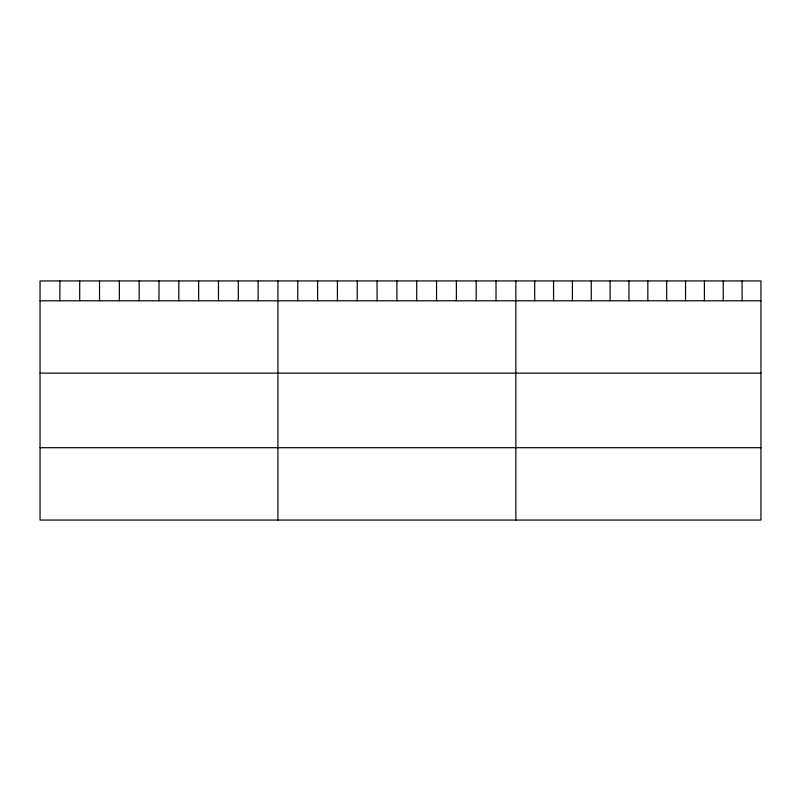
<?xml version="1.0" encoding="UTF-8"?>
<svg xmlns="http://www.w3.org/2000/svg" width="801" height="801" viewBox="0 0 801 801"><rect width="100%" height="100%" fill="white"/><g stroke="black" fill="none" stroke-linecap="round" stroke-linejoin="round"><path stroke-width="1.2" d="M760.95 300.786L760.95 520.059L40.05 520.059L40.05 280.941L760.95 280.941L760.95 300.786L40.05 300.786M40.05 373.146L760.95 373.146M40.05 447.699L760.95 447.699M742.096 280.941L742.096 300.786M723.243 280.941L723.243 300.786M704.389 280.941L704.389 300.786M685.536 280.941L685.536 300.786M666.682 280.941L666.682 300.786M647.829 280.941L647.829 300.786M628.965 280.941L628.965 300.786M610.112 280.941L610.112 300.786M591.258 280.941L591.258 300.786M572.405 280.941L572.405 300.786M553.551 280.941L553.551 300.786M534.698 280.941L534.698 300.786M515.844 280.941L515.844 520.059M496.019 280.941L496.019 300.786M476.195 280.941L476.195 300.786M456.37 280.941L456.37 300.786M436.545 280.941L436.545 300.786M416.72 280.941L416.72 300.786M396.895 280.941L396.895 300.786M377.071 280.941L377.071 300.786M357.246 280.941L357.246 300.786M337.421 280.941L337.421 300.786M317.596 280.941L317.596 300.786M297.772 280.941L297.772 300.786M277.947 280.941L277.947 520.059M258.122 280.941L258.122 300.786M238.297 280.941L238.297 300.786M218.473 280.941L218.473 300.786M198.648 280.941L198.648 300.786M178.823 280.941L178.823 300.786M158.999 280.941L158.999 300.786M139.174 280.941L139.174 300.786M119.349 280.941L119.349 300.786M99.524 280.941L99.524 300.786M79.699 280.941L79.699 300.786M59.875 280.941L59.875 300.786"/></g></svg>
